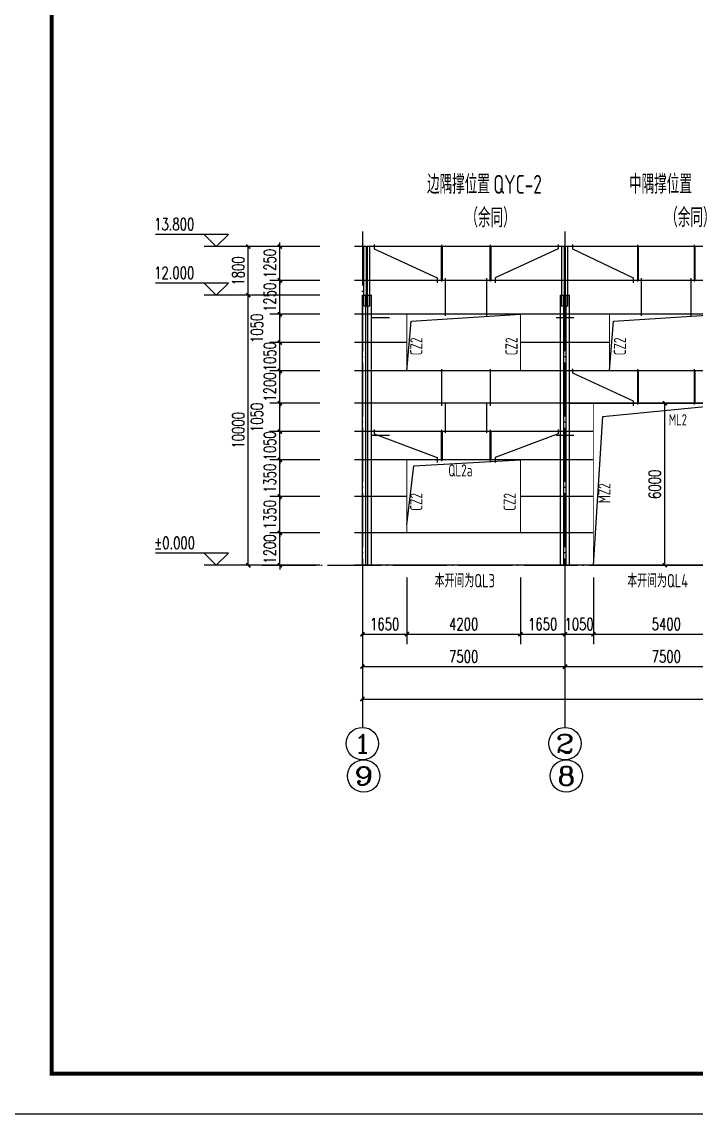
# Model space of a CAD drawing. Extents: x 14475413 to 15955882, y -732572 to -282951.
# Drawn here: x 15394287 to 15419250, y -555925 to -515483 of the extents above; entities that cross this region are included whole.
import ezdxf
from ezdxf.enums import TextEntityAlignment as Align

# ---------------------------------------------------------------- set-up
doc = ezdxf.new("R2010")
doc.units = 0
doc.header["$LTSCALE"] = 1000
doc.header["$MEASUREMENT"] = 0
doc.linetypes.add('DOTE', pattern=[2.42, 2, -0.2, 0.02, -0.2])
for name, color, linetype in [('1001', 3, 'Continuous'), ('2D_ROOF', 150, 'Continuous'), ('3T_WOOD', 21, 'Continuous'), ('AXIS', 3, 'Continuous'), ('AXIS_TEXT', 7, 'Continuous'), ('DOTE', 1, 'DOTE'), ('LS', 2, 'Continuous'), ('PUB_DIM', 3, 'Continuous'), ('PUB_TEXT', 7, 'Continuous'), ('S-TEXT', 7, 'Continuous'), ('SURFACE', 6, 'Continuous'), ('TEXT', 7, 'Continuous'), ('TK', 4, 'Continuous'), ('屋面隅撑', 7, 'Continuous'), ('檩条拉条', 253, 'Continuous'), ('钢梁', 4, 'Continuous')]:
    doc.layers.add(name, color=color, linetype=linetype)
doc.styles.add('_TCH_AXIS', font='COMPLEX', dxfattribs={"bigfont": 'GBCBIG'})
doc.styles.add('_TCH_DIM', font='SIMPLEX', dxfattribs={"bigfont": 'GBCBIG'})
doc.styles.add('_TCH_DIM_T3', font='SIMPLEX', dxfattribs={"width": 0.705882, "bigfont": 'GBCBIG'})
doc.styles.add('COMPLEX', font='COMPLEX')
doc.styles.add('PkpmHz', font='Pkpmeng', dxfattribs={"width": 0.7, "bigfont": 'hztxt'})
doc.styles.add('TSSD_Label', font='tssdeng.shx', dxfattribs={"width": 0.7, "bigfont": 'hztxt.shx'})
doc.styles.add('TSSD_REIN', font='tssdeng.shx', dxfattribs={"width": 0.7, "bigfont": 'tssdchn.shx'})
doc.dimstyles.new('_TCH_ARCH&&150', dxfattribs={"dimtxt": 446.25, "dimasz": 150, "dimexe": 375, "dimexo": 450, "dimgap": 150, "dimtad": 1, "dimdec": 0, "dimzin": 0, "dimdsep": 46, "dimtxsty": '_TCH_DIM_T3', "dimblk": 'ARCHTICK', "dimcen": 0.09, "dimclrt": 7, "dimazin": 2, "dimtfac": 1, "dimtdec": 0, "dimtix": 1, "dimtmove": 2, "dimatfit": 3, "dimfxl": 0, "dimtolj": 1, "dimtzin": 0, "dimarcsym": 0})

# ---------------------------------------------------------------- blocks, each defined once
blk = doc.blocks.new('GeYuanFrame_55736273', base_point=(20.09, 4.53))
at = {"layer": 'TK'}
blk.add_lwpolyline([(20.09, 4.53), (20.09, 598.53), (1071.09, 598.53), (1071.09, 4.53)], close=True, dxfattribs=at)
at = {"layer": 'TK', "const_width": 1}
blk.add_lwpolyline([(45.09, 588.53), (1061.09, 588.53), (1061.09, 14.53), (45.09, 14.53)], close=True, dxfattribs=at)
blk = doc.blocks.new('QW32321321')
at = {"layer": '钢梁'}
for p, q in [((15387436, -843860), (15387436, -841658)), ((15387660, -841658), (15387436, -841658)), ((15387530, -843860), (15387530, -841658)), ((15387566, -843860), (15387566, -841658)), ((15387660, -843860), (15387660, -841658)), ((15387380, -853458), (15387380, -843458)), ((15387380, -843458), (15387715, -843458)), ((15387508, -853458), (15387508, -843458)), ((15387588, -853458), (15387588, -843458)), ((15387715, -853458), (15387715, -843458)), ((15387660, -843860), (15387436, -843860)), ((15387715, -853458), (15387380, -853458)), ((15387715, -853458), (15387380, -853458))]:
    blk.add_line(p, q, dxfattribs=at)
blk = doc.blocks.new('_AXISO')
blk.add_circle((0, 0), 0.5)
at = {"layer": 'AXIS_TEXT', "style": 'COMPLEX', "width": 1.041667}
blk.add_attdef('A', text='', height=0.56, dxfattribs=at).set_placement((-0.25, -0.28), (0.25, -0.28), align=Align.FIT)
blk = doc.blocks.new('_ArchTick')
at = {"color": 0, "linetype": 'ByBlock', "const_width": 0.4}
blk.add_lwpolyline([(-0.5, -0.5), (0.5, 0.5)], dxfattribs=at)
blk = doc.blocks.new('*D1435')
at = {"layer": 'AXIS', "color": 0, "lineweight": -2}
for p, q in [((15406894, -536055), (15406894, -540930)), ((15466894, -536055), (15466894, -540930)), ((15406894, -540555), (15466894, -540555))]:
    blk.add_line(p, q, dxfattribs=at)
at = {"layer": 'Defpoints', "color": 0}
for p in [(15406894, -535605), (15466894, -535605), (15466894, -540555)]:
    blk.add_point(p, dxfattribs=at)
at = {"layer": 'AXIS', "color": 0, "lineweight": -2, "xscale": 150, "yscale": 150, "zscale": 150, "rotation": 180}
blk.add_blockref('_ArchTick', (15406894, -540555), dxfattribs=at)
at = {"layer": 'AXIS', "color": 0, "lineweight": -2, "xscale": 150, "yscale": 150, "zscale": 150}
blk.add_blockref('_ArchTick', (15466894, -540555), dxfattribs=at)
at = {"layer": 'AXIS', "color": 7, "insert": (15436894, -540182), "char_height": 446.2, "attachment_point": 5, "style": '_TCH_DIM_T3'}
blk.add_mtext('\\A1;60000', dxfattribs=at)
blk = doc.blocks.new('*D1436')
at = {"layer": 'AXIS', "color": 0, "lineweight": -2}
for p, q in [((15406894, -536055), (15406894, -539730)), ((15414394, -536055), (15414394, -539730)), ((15406894, -539355), (15414394, -539355))]:
    blk.add_line(p, q, dxfattribs=at)
at = {"layer": 'Defpoints', "color": 0}
for p in [(15406894, -535605), (15414394, -535605), (15414394, -539355)]:
    blk.add_point(p, dxfattribs=at)
at = {"layer": 'AXIS', "color": 0, "lineweight": -2, "xscale": 150, "yscale": 150, "zscale": 150, "rotation": 180}
blk.add_blockref('_ArchTick', (15406894, -539355), dxfattribs=at)
at = {"layer": 'AXIS', "color": 0, "lineweight": -2, "xscale": 150, "yscale": 150, "zscale": 150}
blk.add_blockref('_ArchTick', (15414394, -539355), dxfattribs=at)
at = {"layer": 'AXIS', "color": 7, "insert": (15410644, -538982), "char_height": 446.2, "attachment_point": 5, "style": '_TCH_DIM_T3'}
blk.add_mtext('\\A1;7500', dxfattribs=at)
blk = doc.blocks.new('*D1437')
at = {"layer": 'AXIS', "color": 0, "lineweight": -2}
for p, q in [((15414394, -536055), (15414394, -539730)), ((15421894, -536055), (15421894, -539730)), ((15414394, -539355), (15421894, -539355))]:
    blk.add_line(p, q, dxfattribs=at)
at = {"layer": 'Defpoints', "color": 0}
for p in [(15414394, -535605), (15421894, -535605), (15421894, -539355)]:
    blk.add_point(p, dxfattribs=at)
at = {"layer": 'AXIS', "color": 0, "lineweight": -2, "xscale": 150, "yscale": 150, "zscale": 150, "rotation": 180}
blk.add_blockref('_ArchTick', (15414394, -539355), dxfattribs=at)
at = {"layer": 'AXIS', "color": 0, "lineweight": -2, "xscale": 150, "yscale": 150, "zscale": 150}
blk.add_blockref('_ArchTick', (15421894, -539355), dxfattribs=at)
at = {"layer": 'AXIS', "color": 7, "insert": (15418144, -538982), "char_height": 446.2, "attachment_point": 5, "style": '_TCH_DIM_T3'}
blk.add_mtext('\\A1;7500', dxfattribs=at)
blk = doc.blocks.new('*D1444')
at = {"layer": 'Defpoints', "color": 0}
for p in [(15406894, -535605), (15408544, -535605), (15408544, -538155)]:
    blk.add_point(p, dxfattribs=at)
at = {"layer": 'PUB_DIM', "color": 0, "lineweight": -2}
for p, q in [((15406894, -536055), (15406894, -538530)), ((15408544, -536055), (15408544, -538530)), ((15406894, -538155), (15408544, -538155))]:
    blk.add_line(p, q, dxfattribs=at)
at = {"layer": 'PUB_DIM', "color": 0, "lineweight": -2, "xscale": 150, "yscale": 150, "zscale": 150, "rotation": 180}
blk.add_blockref('_ArchTick', (15406894, -538155), dxfattribs=at)
at = {"layer": 'PUB_DIM', "color": 0, "lineweight": -2, "xscale": 150, "yscale": 150, "zscale": 150}
blk.add_blockref('_ArchTick', (15408544, -538155), dxfattribs=at)
at = {"layer": 'PUB_DIM', "color": 7, "insert": (15407719, -537782), "char_height": 446.2, "attachment_point": 5, "style": '_TCH_DIM_T3'}
blk.add_mtext('\\A1;1650', dxfattribs=at)
blk = doc.blocks.new('*D1445')
at = {"layer": 'Defpoints', "color": 0}
for p in [(15408544, -535605), (15412744, -535605), (15412744, -538155)]:
    blk.add_point(p, dxfattribs=at)
at = {"layer": 'PUB_DIM', "color": 0, "lineweight": -2}
for p, q in [((15408544, -536055), (15408544, -538530)), ((15412744, -536055), (15412744, -538530)), ((15408544, -538155), (15412744, -538155))]:
    blk.add_line(p, q, dxfattribs=at)
at = {"layer": 'PUB_DIM', "color": 0, "lineweight": -2, "xscale": 150, "yscale": 150, "zscale": 150, "rotation": 180}
blk.add_blockref('_ArchTick', (15408544, -538155), dxfattribs=at)
at = {"layer": 'PUB_DIM', "color": 0, "lineweight": -2, "xscale": 150, "yscale": 150, "zscale": 150}
blk.add_blockref('_ArchTick', (15412744, -538155), dxfattribs=at)
at = {"layer": 'PUB_DIM', "color": 7, "insert": (15410644, -537782), "char_height": 446.2, "attachment_point": 5, "style": '_TCH_DIM_T3'}
blk.add_mtext('\\A1;4200', dxfattribs=at)
blk = doc.blocks.new('*D1446')
at = {"layer": 'Defpoints', "color": 0}
for p in [(15412744, -535605), (15414394, -535605), (15414394, -538155)]:
    blk.add_point(p, dxfattribs=at)
at = {"layer": 'PUB_DIM', "color": 0, "lineweight": -2}
for p, q in [((15412744, -536055), (15412744, -538530)), ((15414394, -536055), (15414394, -538530)), ((15412744, -538155), (15414394, -538155))]:
    blk.add_line(p, q, dxfattribs=at)
at = {"layer": 'PUB_DIM', "color": 0, "lineweight": -2, "xscale": 150, "yscale": 150, "zscale": 150, "rotation": 180}
blk.add_blockref('_ArchTick', (15412744, -538155), dxfattribs=at)
at = {"layer": 'PUB_DIM', "color": 0, "lineweight": -2, "xscale": 150, "yscale": 150, "zscale": 150}
blk.add_blockref('_ArchTick', (15414394, -538155), dxfattribs=at)
at = {"layer": 'PUB_DIM', "color": 7, "insert": (15413569, -537782), "char_height": 446.2, "attachment_point": 5, "style": '_TCH_DIM_T3'}
blk.add_mtext('\\A1;1650', dxfattribs=at)
blk = doc.blocks.new('*D1447')
at = {"layer": 'Defpoints', "color": 0}
for p in [(15414394, -535605), (15415444, -535605), (15415444, -538155)]:
    blk.add_point(p, dxfattribs=at)
at = {"layer": 'PUB_DIM', "color": 0, "lineweight": -2}
for p, q in [((15414394, -536055), (15414394, -538530)), ((15415444, -536055), (15415444, -538530)), ((15414394, -538155), (15414244, -538155)), ((15414394, -538155), (15415444, -538155)), ((15415444, -538155), (15415594, -538155))]:
    blk.add_line(p, q, dxfattribs=at)
at = {"layer": 'PUB_DIM', "color": 0, "lineweight": -2, "xscale": 150, "yscale": 150, "zscale": 150}
blk.add_blockref('_ArchTick', (15414394, -538155), dxfattribs=at)
at = {"layer": 'PUB_DIM', "color": 0, "lineweight": -2, "xscale": 150, "yscale": 150, "zscale": 150, "rotation": 180}
blk.add_blockref('_ArchTick', (15415444, -538155), dxfattribs=at)
at = {"layer": 'PUB_DIM', "color": 7, "insert": (15414919, -537782), "char_height": 446.2, "attachment_point": 5, "style": '_TCH_DIM_T3'}
blk.add_mtext('\\A1;1050', dxfattribs=at)
blk = doc.blocks.new('*D1448')
at = {"layer": 'Defpoints', "color": 0}
for p in [(15415444, -535605), (15420844, -535605), (15420844, -538155)]:
    blk.add_point(p, dxfattribs=at)
at = {"layer": 'PUB_DIM', "color": 0, "lineweight": -2}
for p, q in [((15415444, -536055), (15415444, -538530)), ((15420844, -536055), (15420844, -538530)), ((15415444, -538155), (15420844, -538155))]:
    blk.add_line(p, q, dxfattribs=at)
at = {"layer": 'PUB_DIM', "color": 0, "lineweight": -2, "xscale": 150, "yscale": 150, "zscale": 150, "rotation": 180}
blk.add_blockref('_ArchTick', (15415444, -538155), dxfattribs=at)
at = {"layer": 'PUB_DIM', "color": 0, "lineweight": -2, "xscale": 150, "yscale": 150, "zscale": 150}
blk.add_blockref('_ArchTick', (15420844, -538155), dxfattribs=at)
at = {"layer": 'PUB_DIM', "color": 7, "insert": (15418144, -537782), "char_height": 446.2, "attachment_point": 5, "style": '_TCH_DIM_T3'}
blk.add_mtext('\\A1;5400', dxfattribs=at)
blk = doc.blocks.new('*D1468')
at = {"layer": 'Defpoints', "color": 0}
for p in [(15402671, -523805), (15405775, -523805), (15405775, -525605)]:
    blk.add_point(p, dxfattribs=at)
at = {"layer": 'PUB_DIM', "color": 0, "lineweight": -2}
for p, q in [((15405325, -523805), (15402296, -523805)), ((15402671, -525605), (15402671, -523805)), ((15405325, -525605), (15402296, -525605))]:
    blk.add_line(p, q, dxfattribs=at)
at = {"layer": 'PUB_DIM', "color": 0, "lineweight": -2, "xscale": 150, "yscale": 150, "zscale": 150}
for p, rotation in [((15402671, -523805), 90), ((15402671, -525605), 270)]:
    blk.add_blockref('_ArchTick', p, dxfattribs=dict(at, rotation=rotation))
at = {"layer": 'PUB_DIM', "color": 7, "insert": (15402298, -524705), "char_height": 446.2, "attachment_point": 5, "rotation": 90, "style": '_TCH_DIM_T3'}
blk.add_mtext('\\A1;1800', dxfattribs=at)
blk = doc.blocks.new('*D1469')
at = {"layer": 'Defpoints', "color": 0}
for p in [(15402671, -525605), (15405775, -525605), (15405775, -535605)]:
    blk.add_point(p, dxfattribs=at)
at = {"layer": 'PUB_DIM', "color": 0, "lineweight": -2}
for p, q in [((15405325, -525605), (15402296, -525605)), ((15402671, -535605), (15402671, -525605)), ((15405325, -535605), (15402296, -535605))]:
    blk.add_line(p, q, dxfattribs=at)
at = {"layer": 'PUB_DIM', "color": 0, "lineweight": -2, "xscale": 150, "yscale": 150, "zscale": 150}
for p, rotation in [((15402671, -525605), 90), ((15402671, -535605), 270)]:
    blk.add_blockref('_ArchTick', p, dxfattribs=dict(at, rotation=rotation))
at = {"layer": 'PUB_DIM', "color": 7, "insert": (15402298, -530605), "char_height": 446.2, "attachment_point": 5, "rotation": 90, "style": '_TCH_DIM_T3'}
blk.add_mtext('\\A1;10000', dxfattribs=at)
blk = doc.blocks.new('*D1470')
at = {"layer": 'Defpoints', "color": 0}
for p in [(15403842, -523805), (15405775, -523805), (15405775, -525055)]:
    blk.add_point(p, dxfattribs=at)
at = {"layer": 'PUB_DIM', "color": 0, "lineweight": -2}
for p, q in [((15403842, -523805), (15403842, -523655)), ((15405325, -523805), (15403467, -523805)), ((15403842, -525055), (15403842, -523805)), ((15405325, -525055), (15403467, -525055)), ((15403842, -525055), (15403842, -525205))]:
    blk.add_line(p, q, dxfattribs=at)
at = {"layer": 'PUB_DIM', "color": 0, "lineweight": -2, "xscale": 150, "yscale": 150, "zscale": 150}
for p, rotation in [((15403842, -523805), 270), ((15403842, -525055), 90)]:
    blk.add_blockref('_ArchTick', p, dxfattribs=dict(at, rotation=rotation))
at = {"layer": 'PUB_DIM', "color": 7, "insert": (15403469, -524430), "char_height": 446.2, "attachment_point": 5, "rotation": 90, "style": '_TCH_DIM_T3'}
blk.add_mtext('\\A1;1250', dxfattribs=at)
blk = doc.blocks.new('*D1471')
at = {"layer": 'Defpoints', "color": 0}
for p in [(15403842, -525055), (15405775, -525055), (15405775, -526305)]:
    blk.add_point(p, dxfattribs=at)
at = {"layer": 'PUB_DIM', "color": 0, "lineweight": -2}
for p, q in [((15403842, -525055), (15403842, -524905)), ((15405325, -525055), (15403467, -525055)), ((15403842, -526305), (15403842, -525055)), ((15405325, -526305), (15403467, -526305)), ((15403842, -526305), (15403842, -526455))]:
    blk.add_line(p, q, dxfattribs=at)
at = {"layer": 'PUB_DIM', "color": 0, "lineweight": -2, "xscale": 150, "yscale": 150, "zscale": 150}
for p, rotation in [((15403842, -525055), 270), ((15403842, -526305), 90)]:
    blk.add_blockref('_ArchTick', p, dxfattribs=dict(at, rotation=rotation))
at = {"layer": 'PUB_DIM', "color": 7, "insert": (15403469, -525680), "char_height": 446.2, "attachment_point": 5, "rotation": 90, "style": '_TCH_DIM_T3'}
blk.add_mtext('\\A1;1250', dxfattribs=at)
blk = doc.blocks.new('*D1472')
at = {"layer": 'Defpoints', "color": 0}
for p in [(15403842, -526305), (15405775, -526305), (15405775, -527355)]:
    blk.add_point(p, dxfattribs=at)
at = {"layer": 'PUB_DIM', "color": 0, "lineweight": -2}
for p, q in [((15405325, -526305), (15403467, -526305)), ((15403842, -527355), (15403842, -526305)), ((15405325, -527355), (15403467, -527355))]:
    blk.add_line(p, q, dxfattribs=at)
at = {"layer": 'PUB_DIM', "color": 0, "lineweight": -2, "xscale": 150, "yscale": 150, "zscale": 150}
for p, rotation in [((15403842, -526305), 90), ((15403842, -527355), 270)]:
    blk.add_blockref('_ArchTick', p, dxfattribs=dict(at, rotation=rotation))
at = {"layer": 'PUB_DIM', "color": 7, "insert": (15402991, -526830), "char_height": 446.2, "attachment_point": 5, "rotation": 90, "style": '_TCH_DIM_T3'}
blk.add_mtext('\\A1;1050', dxfattribs=at)
blk = doc.blocks.new('*D1473')
at = {"layer": 'Defpoints', "color": 0}
for p in [(15403842, -527355), (15405775, -527355), (15405775, -528405)]:
    blk.add_point(p, dxfattribs=at)
at = {"layer": 'PUB_DIM', "color": 0, "lineweight": -2}
for p, q in [((15405325, -527355), (15403467, -527355)), ((15403842, -527355), (15403842, -527205)), ((15403842, -528405), (15403842, -527355)), ((15405325, -528405), (15403467, -528405)), ((15403842, -528405), (15403842, -528555))]:
    blk.add_line(p, q, dxfattribs=at)
at = {"layer": 'PUB_DIM', "color": 0, "lineweight": -2, "xscale": 150, "yscale": 150, "zscale": 150}
for p, rotation in [((15403842, -527355), 270), ((15403842, -528405), 90)]:
    blk.add_blockref('_ArchTick', p, dxfattribs=dict(at, rotation=rotation))
at = {"layer": 'PUB_DIM', "color": 7, "insert": (15403469, -527880), "char_height": 446.2, "attachment_point": 5, "rotation": 90, "style": '_TCH_DIM_T3'}
blk.add_mtext('\\A1;1050', dxfattribs=at)
blk = doc.blocks.new('*D1474')
at = {"layer": 'Defpoints', "color": 0}
for p in [(15403842, -528405), (15405775, -528405), (15405775, -529605)]:
    blk.add_point(p, dxfattribs=at)
at = {"layer": 'PUB_DIM', "color": 0, "lineweight": -2}
for p, q in [((15405325, -528405), (15403467, -528405)), ((15403842, -528405), (15403842, -528255)), ((15403842, -529605), (15403842, -528405)), ((15405325, -529605), (15403467, -529605)), ((15403842, -529605), (15403842, -529755))]:
    blk.add_line(p, q, dxfattribs=at)
at = {"layer": 'PUB_DIM', "color": 0, "lineweight": -2, "xscale": 150, "yscale": 150, "zscale": 150}
for p, rotation in [((15403842, -528405), 270), ((15403842, -529605), 90)]:
    blk.add_blockref('_ArchTick', p, dxfattribs=dict(at, rotation=rotation))
at = {"layer": 'PUB_DIM', "color": 7, "insert": (15403469, -529005), "char_height": 446.2, "attachment_point": 5, "rotation": 90, "style": '_TCH_DIM_T3'}
blk.add_mtext('\\A1;1200', dxfattribs=at)
blk = doc.blocks.new('*D1475')
at = {"layer": 'Defpoints', "color": 0}
for p in [(15403842, -529605), (15405775, -529605), (15405775, -530655)]:
    blk.add_point(p, dxfattribs=at)
at = {"layer": 'PUB_DIM', "color": 0, "lineweight": -2}
for p, q in [((15405325, -529605), (15403467, -529605)), ((15403842, -530655), (15403842, -529605)), ((15405325, -530655), (15403467, -530655))]:
    blk.add_line(p, q, dxfattribs=at)
at = {"layer": 'PUB_DIM', "color": 0, "lineweight": -2, "xscale": 150, "yscale": 150, "zscale": 150}
for p, rotation in [((15403842, -529605), 90), ((15403842, -530655), 270)]:
    blk.add_blockref('_ArchTick', p, dxfattribs=dict(at, rotation=rotation))
at = {"layer": 'PUB_DIM', "color": 7, "insert": (15402991, -530130), "char_height": 446.2, "attachment_point": 5, "rotation": 90, "style": '_TCH_DIM_T3'}
blk.add_mtext('\\A1;1050', dxfattribs=at)
blk = doc.blocks.new('*D1476')
at = {"layer": 'Defpoints', "color": 0}
for p in [(15403842, -530655), (15405775, -530655), (15405775, -531705)]:
    blk.add_point(p, dxfattribs=at)
at = {"layer": 'PUB_DIM', "color": 0, "lineweight": -2}
for p, q in [((15403842, -530655), (15403842, -530505)), ((15405325, -530655), (15403467, -530655)), ((15403842, -531705), (15403842, -530655)), ((15405325, -531705), (15403467, -531705)), ((15403842, -531705), (15403842, -531855))]:
    blk.add_line(p, q, dxfattribs=at)
at = {"layer": 'PUB_DIM', "color": 0, "lineweight": -2, "xscale": 150, "yscale": 150, "zscale": 150}
for p, rotation in [((15403842, -530655), 270), ((15403842, -531705), 90)]:
    blk.add_blockref('_ArchTick', p, dxfattribs=dict(at, rotation=rotation))
at = {"layer": 'PUB_DIM', "color": 7, "insert": (15403469, -531180), "char_height": 446.2, "attachment_point": 5, "rotation": 90, "style": '_TCH_DIM_T3'}
blk.add_mtext('\\A1;1050', dxfattribs=at)
blk = doc.blocks.new('*D1477')
at = {"layer": 'Defpoints', "color": 0}
for p in [(15403842, -531705), (15405775, -531705), (15405775, -533055)]:
    blk.add_point(p, dxfattribs=at)
at = {"layer": 'PUB_DIM', "color": 0, "lineweight": -2}
for p, q in [((15405325, -531705), (15403467, -531705)), ((15403842, -531705), (15403842, -531555)), ((15403842, -533055), (15403842, -531705)), ((15405325, -533055), (15403467, -533055)), ((15403842, -533055), (15403842, -533205))]:
    blk.add_line(p, q, dxfattribs=at)
at = {"layer": 'PUB_DIM', "color": 0, "lineweight": -2, "xscale": 150, "yscale": 150, "zscale": 150}
for p, rotation in [((15403842, -531705), 270), ((15403842, -533055), 90)]:
    blk.add_blockref('_ArchTick', p, dxfattribs=dict(at, rotation=rotation))
at = {"layer": 'PUB_DIM', "color": 7, "insert": (15403469, -532380), "char_height": 446.2, "attachment_point": 5, "rotation": 90, "style": '_TCH_DIM_T3'}
blk.add_mtext('\\A1;1350', dxfattribs=at)
blk = doc.blocks.new('*D1478')
at = {"layer": 'Defpoints', "color": 0}
for p in [(15403842, -533055), (15405775, -533055), (15405775, -534405)]:
    blk.add_point(p, dxfattribs=at)
at = {"layer": 'PUB_DIM', "color": 0, "lineweight": -2}
for p, q in [((15403842, -533055), (15403842, -532905)), ((15405325, -533055), (15403467, -533055)), ((15403842, -534405), (15403842, -533055)), ((15405325, -534405), (15403467, -534405)), ((15403842, -534405), (15403842, -534555))]:
    blk.add_line(p, q, dxfattribs=at)
at = {"layer": 'PUB_DIM', "color": 0, "lineweight": -2, "xscale": 150, "yscale": 150, "zscale": 150}
for p, rotation in [((15403842, -533055), 270), ((15403842, -534405), 90)]:
    blk.add_blockref('_ArchTick', p, dxfattribs=dict(at, rotation=rotation))
at = {"layer": 'PUB_DIM', "color": 7, "insert": (15403469, -533730), "char_height": 446.2, "attachment_point": 5, "rotation": 90, "style": '_TCH_DIM_T3'}
blk.add_mtext('\\A1;1350', dxfattribs=at)
blk = doc.blocks.new('*D1479')
at = {"layer": 'Defpoints', "color": 0}
for p in [(15403842, -534405), (15405775, -534405), (15405775, -535605)]:
    blk.add_point(p, dxfattribs=at)
at = {"layer": 'PUB_DIM', "color": 0, "lineweight": -2}
for p, q in [((15405325, -534405), (15403467, -534405)), ((15403842, -534405), (15403842, -534255)), ((15403842, -535605), (15403842, -534405)), ((15405325, -535605), (15403467, -535605)), ((15403842, -535605), (15403842, -535755))]:
    blk.add_line(p, q, dxfattribs=at)
at = {"layer": 'PUB_DIM', "color": 0, "lineweight": -2, "xscale": 150, "yscale": 150, "zscale": 150}
for p, rotation in [((15403842, -534405), 270), ((15403842, -535605), 90)]:
    blk.add_blockref('_ArchTick', p, dxfattribs=dict(at, rotation=rotation))
at = {"layer": 'PUB_DIM', "color": 7, "insert": (15403469, -535005), "char_height": 446.2, "attachment_point": 5, "rotation": 90, "style": '_TCH_DIM_T3'}
blk.add_mtext('\\A1;1200', dxfattribs=at)
blk = doc.blocks.new('*D1480')
at = {"layer": 'Defpoints', "color": 0}
for p in [(15416807, -529605), (15418091, -529605), (15416807, -535605)]:
    blk.add_point(p, dxfattribs=at)
at = {"layer": 'PUB_DIM', "color": 0, "lineweight": -2}
for p, q in [((15417257, -529605), (15418466, -529605)), ((15418091, -535605), (15418091, -529605)), ((15417257, -535605), (15418466, -535605))]:
    blk.add_line(p, q, dxfattribs=at)
at = {"layer": 'PUB_DIM', "color": 0, "lineweight": -2, "xscale": 150, "yscale": 150, "zscale": 150}
for p, rotation in [((15418091, -529605), 90), ((15418091, -535605), 270)]:
    blk.add_blockref('_ArchTick', p, dxfattribs=dict(at, rotation=rotation))
at = {"layer": 'PUB_DIM', "color": 7, "insert": (15417718, -532605), "char_height": 446.2, "attachment_point": 5, "rotation": 90, "style": '_TCH_DIM_T3'}
blk.add_mtext('\\A1;6000', dxfattribs=at)

msp = doc.modelspace()

# ---------------------------------------------------------------- linework, layer by layer
for p, q in [((15409837.9, -525098), (15409837.9, -523741)), ((15411635.8, -525098), (15411635.8, -523741)), ((15417095.3, -525098), (15417095.3, -523741)), ((15419192.2, -525098), (15419192.2, -523741)), ((15409968.5, -526366), (15409968.5, -524975.7)), ((15411505.3, -526366), (15411505.3, -524975.7)), ((15417225.9, -526366), (15417225.9, -524975.7)), ((15419061.6, -526366), (15419061.6, -524975.7)), ((15409837.9, -529698), (15409837.9, -528341)), ((15411635.8, -529698), (15411635.8, -528341)), ((15417095.3, -529648), (15417095.3, -528341)), ((15419192.2, -529648), (15419192.2, -528341)), ((15409968.5, -530702.6), (15409968.5, -529575.7)), ((15411505.3, -530702.6), (15411505.3, -529575.7)), ((15409837.9, -531748), (15409837.9, -530591)), ((15411635.8, -531748), (15411635.8, -530591))]:
    msp.add_line(p, q)
for points in [[(15407332.2, -523727.4), (15407332.2, -523883.5), (15409663.8, -524959.6), (15409663.8, -525151.3)], [(15414141.5, -523727.4), (15414141.5, -523883.5), (15411810, -524959.6), (15411810, -525151.3)], [(15414668.5, -523727.4), (15414668.5, -523883.5), (15416921.2, -524959.6), (15416921.2, -525151.3)], [(15414668.5, -528327.4), (15414668.5, -528483.5), (15416921.2, -529509.6), (15416921.2, -529701.3)], [(15407332.2, -530577.4), (15407332.2, -530733.5), (15409663.8, -531609.6), (15409663.8, -531801.3)], [(15414141.5, -530577.4), (15414141.5, -530733.5), (15411810, -531609.6), (15411810, -531801.3)]]:
    msp.add_lwpolyline(points)
at = {"layer": '1001', "const_width": 35}
for points in [[(15408543.8, -528405.4), (15408543.8, -526305.4)], [(15412743.8, -528405.4), (15412743.8, -526305.4)], [(15416043.8, -528405.4), (15416043.8, -526305.4)], [(15415443.8, -535605.4), (15415443.8, -529605.4)], [(15408543.8, -534405.4), (15408543.8, -531705.4)], [(15412743.8, -534405.4), (15412743.8, -531705.4)]]:
    msp.add_lwpolyline(points, dxfattribs=at)
at = {"layer": '2D_ROOF'}
for points in [[(15408543.8, -528405.4), (15408694.8, -526567.4), (15412743.8, -526305.4)], [(15416043.8, -528405.4), (15416194.8, -526567.4), (15420243.8, -526305.4)], [(15415443.8, -535605.4), (15415791.3, -530094.8), (15420843.8, -529605.4)], [(15408543.8, -534105.4), (15408803.9, -531918.6), (15412743.8, -531705.4)]]:
    msp.add_lwpolyline(points, dxfattribs=at)
at = {"layer": '3T_WOOD', "ltscale": 0.5, "const_width": 50}
msp.add_lwpolyline([(15414561.3, -529605.4), (15421726.3, -529605.4)], dxfattribs=at)
at = {"layer": 'AXIS'}
for p, q in [((15406893.8, -535605.4), (15406893.8, -541605.4)), ((15414393.8, -535605.4), (15414393.8, -541605.4))]:
    msp.add_line(p, q, dxfattribs=at)
for centre in [(15406943.2, -543403.4), (15414443.2, -543403.4)]:
    msp.add_circle(centre, 600, dxfattribs=at)
at = {"layer": 'DOTE'}
for p, q in [((15406893.8, -523250.7), (15406893.8, -536255.4)), ((15414393.8, -523250.7), (15414393.8, -536255.4)), ((15403185.2, -535605.4), (15467393.9, -535605.4))]:
    msp.add_line(p, q, dxfattribs=at)
at = {"layer": 'PUB_DIM'}
for p, q in [((15401932.3, -523355.4), (15399232.3, -523355.4)), ((15401482.3, -523805.4), (15401032.3, -523355.4)), ((15401482.3, -523805.4), (15401932.3, -523355.4)), ((15404343.6, -523805.4), (15401032.3, -523805.4)), ((15401932.3, -525155.4), (15399232.3, -525155.4)), ((15401482.3, -525605.4), (15401032.3, -525155.4)), ((15401482.3, -525605.4), (15401932.3, -525155.4)), ((15404343.6, -525605.4), (15401032.3, -525605.4)), ((15401932.3, -535155.4), (15399232.3, -535155.4)), ((15401482.3, -535605.4), (15401032.3, -535155.4)), ((15401482.3, -535605.4), (15401932.3, -535155.4)), ((15404343.6, -535605.4), (15401032.3, -535605.4))]:
    msp.add_line(p, q, dxfattribs=at)
at = {"layer": 'S-TEXT', "color": 3}
for points in [[(15412844.5, -522109.3, 0, 0, 0), (15408937.6, -522109.3, 0, 0, 0), (15407914.9, -525861.7, 160, 0, 0), (15407757.2, -526440.6, 0, 0, 0)], [(15420278, -522100.6, 0, 0, 0), (15416216.9, -522100.6, 0, 0, 0), (15414923.2, -525873.1, 160, 0, 0), (15414728.5, -526440.6, 0, 0, 0)]]:
    msp.add_lwpolyline(points, format="xyseb", dxfattribs=at)
at = {"layer": 'SURFACE'}
for p, q in [((15467119, -523805.4), (15406598.3, -523805.4)), ((15467119, -525055.4), (15406598.3, -525055.4)), ((15467119, -526305.4), (15406598.3, -526305.4)), ((15408543.8, -527355.4), (15406598.3, -527355.4)), ((15416043.8, -527355.4), (15412743.8, -527355.4)), ((15467119, -528405.4), (15406598.3, -528405.4)), ((15467119, -529605.4), (15406598.3, -529605.4)), ((15415443.8, -530655.4), (15406598.3, -530655.4)), ((15415443.8, -531705.4), (15406598.3, -531705.4)), ((15408543.8, -533055.4), (15406598.3, -533055.4)), ((15415443.8, -533055.4), (15412743.8, -533055.4)), ((15415443.8, -534405.4), (15406598.3, -534405.4)), ((15467119, -535605.4), (15406598.3, -535605.4))]:
    msp.add_line(p, q, dxfattribs=at)
at = {"layer": '屋面隅撑', "color": 4, "const_width": 50}
for points in [[(15407898.3, -526440.6), (15407228.8, -526440.6)], [(15414728.5, -526440.6), (15414059, -526440.6)], [(15407898.3, -530790.6), (15407228.8, -530790.6)], [(15414728.5, -530790.6), (15414059, -530790.6)]]:
    msp.add_lwpolyline(points, dxfattribs=at)
at = {"layer": '檩条拉条', "color": 2, "const_width": 80}
for points in [[(15409837.9, -525055.4), (15409837.9, -523805.4)], [(15411635.8, -525055.4), (15411635.8, -523805.4)], [(15417095.3, -525055.4), (15417095.3, -523805.4)], [(15419192.2, -525055.4), (15419192.2, -523805.4)], [(15417095.3, -529605.4), (15417095.3, -528405.4)], [(15419192.2, -529605.4), (15419192.2, -528405.4)], [(15409837.9, -531705.4), (15409837.9, -530655.4)], [(15411635.8, -531705.4), (15411635.8, -530655.4)]]:
    msp.add_lwpolyline(points, dxfattribs=at)

# ---------------------------------------------------------------- block references
at = {"xscale": 150, "yscale": 150, "zscale": 150}
msp.add_blockref('GeYuanFrame_55736273', (15391640.1, -555925.4), dxfattribs=at)
at = {"layer": '3T_WOOD'}
for p in [(19513.4, 317852.2), (26845.9, 317852.2)]:
    msp.add_blockref('QW32321321', p, dxfattribs=at)
at = {"layer": 'AXIS'}
ref = msp.add_blockref('_AXISO', (15406893.8, -542205.4), dxfattribs=dict(at, xscale=1200, yscale=1200, zscale=1200))
ref.add_attrib('A', '1', dxfattribs={"layer": 'AXIS_TEXT', "ltscale": 0.5, "height": 678.8, "style": '_TCH_AXIS', "width": 2.333333}).set_placement((15406554.3, -542544.9), (15407233.2, -542544.9), align=Align.FIT)
ref = msp.add_blockref('_AXISO', (15414393.8, -542205.4), dxfattribs=dict(at, xscale=1200, yscale=1200, zscale=1200))
ref.add_attrib('A', '2', dxfattribs={"layer": 'AXIS_TEXT', "ltscale": 0.5, "height": 678.8, "style": '_TCH_AXIS', "width": 1.5}).set_placement((15414054.3, -542544.9), (15414733.2, -542544.9), align=Align.FIT)

# ---------------------------------------------------------------- texts
at = {"layer": 'AXIS_TEXT', "style": '_TCH_AXIS', "width": 1.5}
for s, p, p2 in [('9', (15406603.8, -543742.8), (15407282.6, -543742.8)), ('8', (15414103.8, -543742.8), (15414782.6, -543742.8))]:
    msp.add_text(s, height=678.8, dxfattribs=at).set_placement(p, p2, align=Align.FIT)
at = {"layer": 'LS', "width": 0.7}
for s, style, p in [('CZ2', 'PkpmHz', (15409114, -527829.7)), ('CZ2', 'PkpmHz', (15412638.5, -527829.7)), ('CZ2', 'PkpmHz', (15416652.8, -527829.7)), ('MZ2', 'TSSD_REIN', (15416076, -533304.1)), ('CZ2', 'PkpmHz', (15409114, -533587.5)), ('CZ2', 'PkpmHz', (15412570.5, -533587.5))]:
    msp.add_text(s, height=450, rotation=90, dxfattribs=dict(at, style=style)).set_placement(p)
at = {"layer": 'LS', "style": 'TSSD_Label', "width": 0.7}
msp.add_text('ML2', height=420, dxfattribs=at).set_placement((15418239.1, -530426.8))
at = {"layer": 'PUB_TEXT', "style": '_TCH_DIM', "width": 0.705882}
for s, p in [('13.800', (15399187.3, -523197.9)), ('12.000', (15399187.3, -524997.9)), ('%%P0.000', (15399187.3, -534997.9))]:
    msp.add_text(s, height=446.25, dxfattribs=at).set_placement(p)
at = {"layer": 'S-TEXT', "color": 3, "style": 'TSSD_REIN', "width": 0.7}
for s, p in [('边隅撑位置', (15409286.3, -521850.7)), ('QYC-2', (15411736.3, -521850.7)), ('（余同）', (15410708.3, -523087.4))]:
    msp.add_text(s, height=700, dxfattribs=at).set_placement(p)
for s, p in [('中隅撑位置', (15416767.8, -521842)), ('（余同）', (15418105, -523078.6))]:
    msp.add_text(s, height=700, rotation=0, dxfattribs=at).set_placement(p)
at = {"layer": 'TEXT', "style": 'TSSD_Label', "width": 0.7}
for s, height, p in [('QL2a', 450, (15410074.2, -532316.5)), ('本开间为QL3', 500, (15409566.8, -536424.4)), ('本开间为QL4', 500, (15416697.9, -536424.4))]:
    msp.add_text(s, height=height, dxfattribs=at).set_placement(p)

# ---------------------------------------------------------------- dimensions: what is measured, and where the dimension line sits
at = {"layer": 'AXIS'}
for p1, p2, distance, text, picture, middle in [((15406893.8, -535605.4), (15466893.8, -535605.4), -4950, '60000', '*D1435', (15436893.8, -540182.3)), ((15406893.8, -535605.4), (15414393.8, -535605.4), -3750, '7500', '*D1436', (15410643.8, -538982.3)), ((15414393.8, -535605.4), (15421893.8, -535605.4), -3750, '7500', '*D1437', (15418143.8, -538982.3))]:
    dim = msp.add_aligned_dim(p1=p1, p2=p2, distance=distance, text=text, dimstyle='_TCH_ARCH&&150', dxfattribs=at)
    dim.commit()
    dim.dimension.update_dxf_attribs({"geometry": picture, "text_midpoint": middle})
at = {"layer": 'PUB_DIM'}
for p1, p2, distance, text, picture, middle in [((15405775.4, -525605.4), (15405775.4, -523805.4), 3104.1, '1800', '*D1468', (15402298.2, -524705.4)), ((15405775.4, -525055.4), (15405775.4, -523805.4), 1933.1, '1250', '*D1470', (15403469.3, -524430.4)), ((15405775.4, -526305.4), (15405775.4, -525055.4), 1933.1, '1250', '*D1471', (15403469.3, -525680.4)), ((15405775.4, -535605.4), (15405775.4, -525605.4), 3104.1, '10000', '*D1469', (15402298.2, -530605.4)), ((15405775.4, -528405.4), (15405775.4, -527355.4), 1933.1, '1050', '*D1473', (15403469.3, -527880.4)), ((15405775.4, -529605.4), (15405775.4, -528405.4), 1933.1, '1200', '*D1474', (15403469.3, -529005.4)), ((15416806.8, -535605.4), (15416806.8, -529605.4), -1284.6, '6000', '*D1480', (15417718.3, -532605.4)), ((15405775.4, -531705.4), (15405775.4, -530655.4), 1933.1, '1050', '*D1476', (15403469.3, -531180.4)), ((15405775.4, -533055.4), (15405775.4, -531705.4), 1933.1, '1350', '*D1477', (15403469.3, -532380.4)), ((15405775.4, -534405.4), (15405775.4, -533055.4), 1933.1, '1350', '*D1478', (15403469.3, -533730.4)), ((15405775.4, -535605.4), (15405775.4, -534405.4), 1933.1, '1200', '*D1479', (15403469.3, -535005.4)), ((15406893.8, -535605.4), (15408543.8, -535605.4), -2550, '1650', '*D1444', (15407718.8, -537782.3)), ((15408543.8, -535605.4), (15412743.8, -535605.4), -2550, '4200', '*D1445', (15410643.8, -537782.3)), ((15412743.8, -535605.4), (15414393.8, -535605.4), -2550, '1650', '*D1446', (15413568.8, -537782.3)), ((15414393.8, -535605.4), (15415443.8, -535605.4), -2550, '1050', '*D1447', (15414918.8, -537782.3)), ((15415443.8, -535605.4), (15420843.8, -535605.4), -2550, '5400', '*D1448', (15418143.8, -537782.3))]:
    dim = msp.add_aligned_dim(p1=p1, p2=p2, distance=distance, text=text, dimstyle='_TCH_ARCH&&150', dxfattribs=at)
    dim.commit()
    dim.dimension.update_dxf_attribs({"geometry": picture, "text_midpoint": middle})
for base, p1, p2, picture, middle in [((15403842.4, -526305.4), (15405775.4, -527355.4), (15405775.4, -526305.4), '*D1472', (15402991.1, -526830.4)), ((15403842.4, -529605.4), (15405775.4, -530655.4), (15405775.4, -529605.4), '*D1475', (15402991.1, -530130.4))]:
    dim = msp.add_linear_dim(base=base, p1=p1, p2=p2, angle=90, text='1050', dimstyle='_TCH_ARCH&&150', dxfattribs=at)
    dim.commit()
    dim.dimension.update_dxf_attribs({"geometry": picture, "text_midpoint": middle, "dimtype": 161})

doc.saveas('drawing.dxf')
